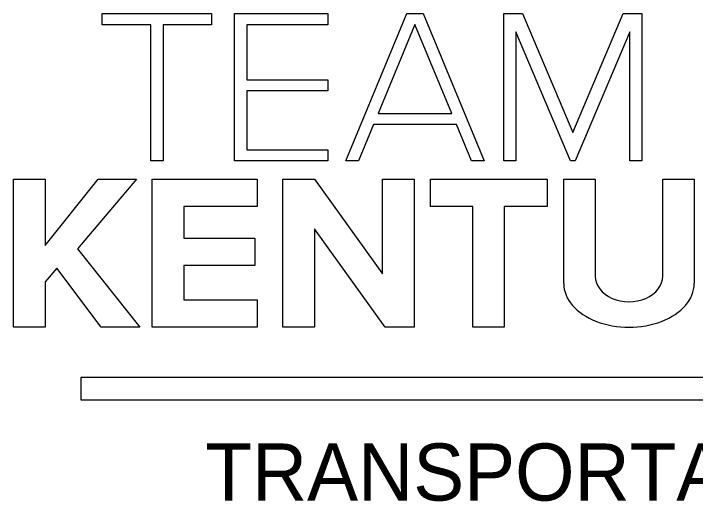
# Model space of a CAD drawing. Extents: x 0 to 36, y 0 to 22.
# Drawn here: x 8.3369 to 8.8184, y 0.8014 to 1.1461 of the extents above; entities that cross this region are included whole.
import ezdxf

# ---------------------------------------------------------------- set-up
doc = ezdxf.new("R2010")
doc.units = 0
doc.layers.add('SB_PL_SBL0_PR', color=7, linetype='Continuous')

msp = doc.modelspace()

# ---------------------------------------------------------------- linework, layer by layer
at = {"layer": 'SB_PL_SBL0_PR'}
for points in [[(8.44243, 1.04201), (8.43388, 1.04201), (8.43388, 1.1383), (8.39953, 1.1383), (8.39953, 1.14612), (8.47678, 1.14612), (8.47678, 1.1383), (8.44243, 1.1383)], [(8.50153, 1.04983), (8.55883, 1.04983), (8.55883, 1.04201), (8.49299, 1.04201), (8.49299, 1.14612), (8.55883, 1.14612), (8.55883, 1.1383), (8.50153, 1.1383), (8.50153, 1.09939), (8.55883, 1.09939), (8.55883, 1.09158), (8.50153, 1.09158)], [(8.66035, 1.04201), (8.64966, 1.06779), (8.59114, 1.06779), (8.58046, 1.04201), (8.57158, 1.04201), (8.61473, 1.14612), (8.62608, 1.14612), (8.66922, 1.04201)], [(8.76739, 1.14612), (8.78067, 1.14612), (8.78067, 1.04201), (8.77212, 1.04201), (8.77212, 1.13323), (8.73361, 1.04201), (8.73021, 1.04201), (8.6917, 1.13323), (8.6917, 1.04201), (8.68315, 1.04201), (8.68315, 1.14612), (8.69643, 1.14612), (8.73191, 1.06208)], [(8.59438, 1.0756), (8.64642, 1.0756), (8.6204, 1.13839)], [(8.42371, 1.0291), (8.38206, 0.97986), (8.42617, 0.92451), (8.39874, 0.92451), (8.36734, 0.96631), (8.35916, 0.95664), (8.35916, 0.92451), (8.33692, 0.92451), (8.33692, 1.0291), (8.35916, 1.0291), (8.35916, 0.98213), (8.39663, 1.0291)], [(8.45712, 0.96806), (8.45712, 0.94377), (8.50894, 0.94377), (8.50894, 0.92451), (8.43488, 0.92451), (8.43488, 1.0291), (8.50894, 1.0291), (8.50894, 1.00984), (8.45712, 1.00984), (8.45712, 0.98746), (8.5073, 0.98746), (8.5073, 0.96806)], [(8.59925, 0.92451), (8.54933, 0.99408), (8.54933, 0.92451), (8.52709, 0.92451), (8.52709, 1.0291), (8.54941, 1.0291), (8.5975, 0.9621), (8.5975, 1.0291), (8.61974, 1.0291), (8.61974, 0.92451)], [(8.68346, 1.00984), (8.68346, 0.92451), (8.66122, 0.92451), (8.66122, 1.00984), (8.63129, 1.00984), (8.63129, 1.0291), (8.71379, 1.0291), (8.71379, 1.00984)], [(8.38447, 0.8731), (9.08899, 0.8731), (9.08899, 0.8889), (8.38447, 0.8889)]]:
    msp.add_lwpolyline(points, close=True, dxfattribs=at)
for points in [[(8.72546, 0.95527), (8.72546, 1.0291), (8.7477, 1.0291), (8.7477, 0.96067)], [(8.79535, 0.96067), (8.79535, 1.0291), (8.81759, 1.0291), (8.81759, 0.95527)]]:
    msp.add_lwpolyline(points, dxfattribs=at)
for centre, major_axis, ratio in [((8.77153, 0.96067), (-0.02382, 0), 0.766361), ((8.77153, 0.95527), (-0.04606, 0), 0.667906)]:
    msp.add_ellipse(centre, major_axis=major_axis, ratio=ratio, start_param=0, end_param=3.141593, dxfattribs=at)

# ---------------------------------------------------------------- texts
msp.add_text('TRANSPORTATION', height=0.0403418, dxfattribs=at).set_placement((8.47231, 0.80197))

doc.saveas('drawing.dxf')
